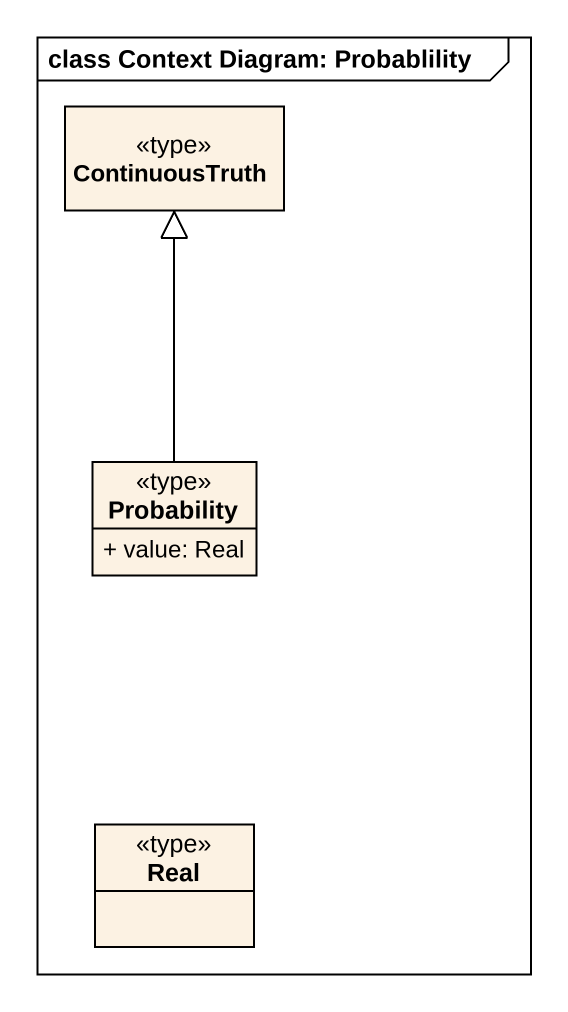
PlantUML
@startuml
mainframe class Context Diagram: Probablility
hide circle
hide empty members
skinparam classAttributeIconSize 0
class ContinuousTruth <<type>>
class Probability <<type>> {
  + value: Real
}
class Real <<type>>
Probability -up-|> ContinuousTruth
@enduml
